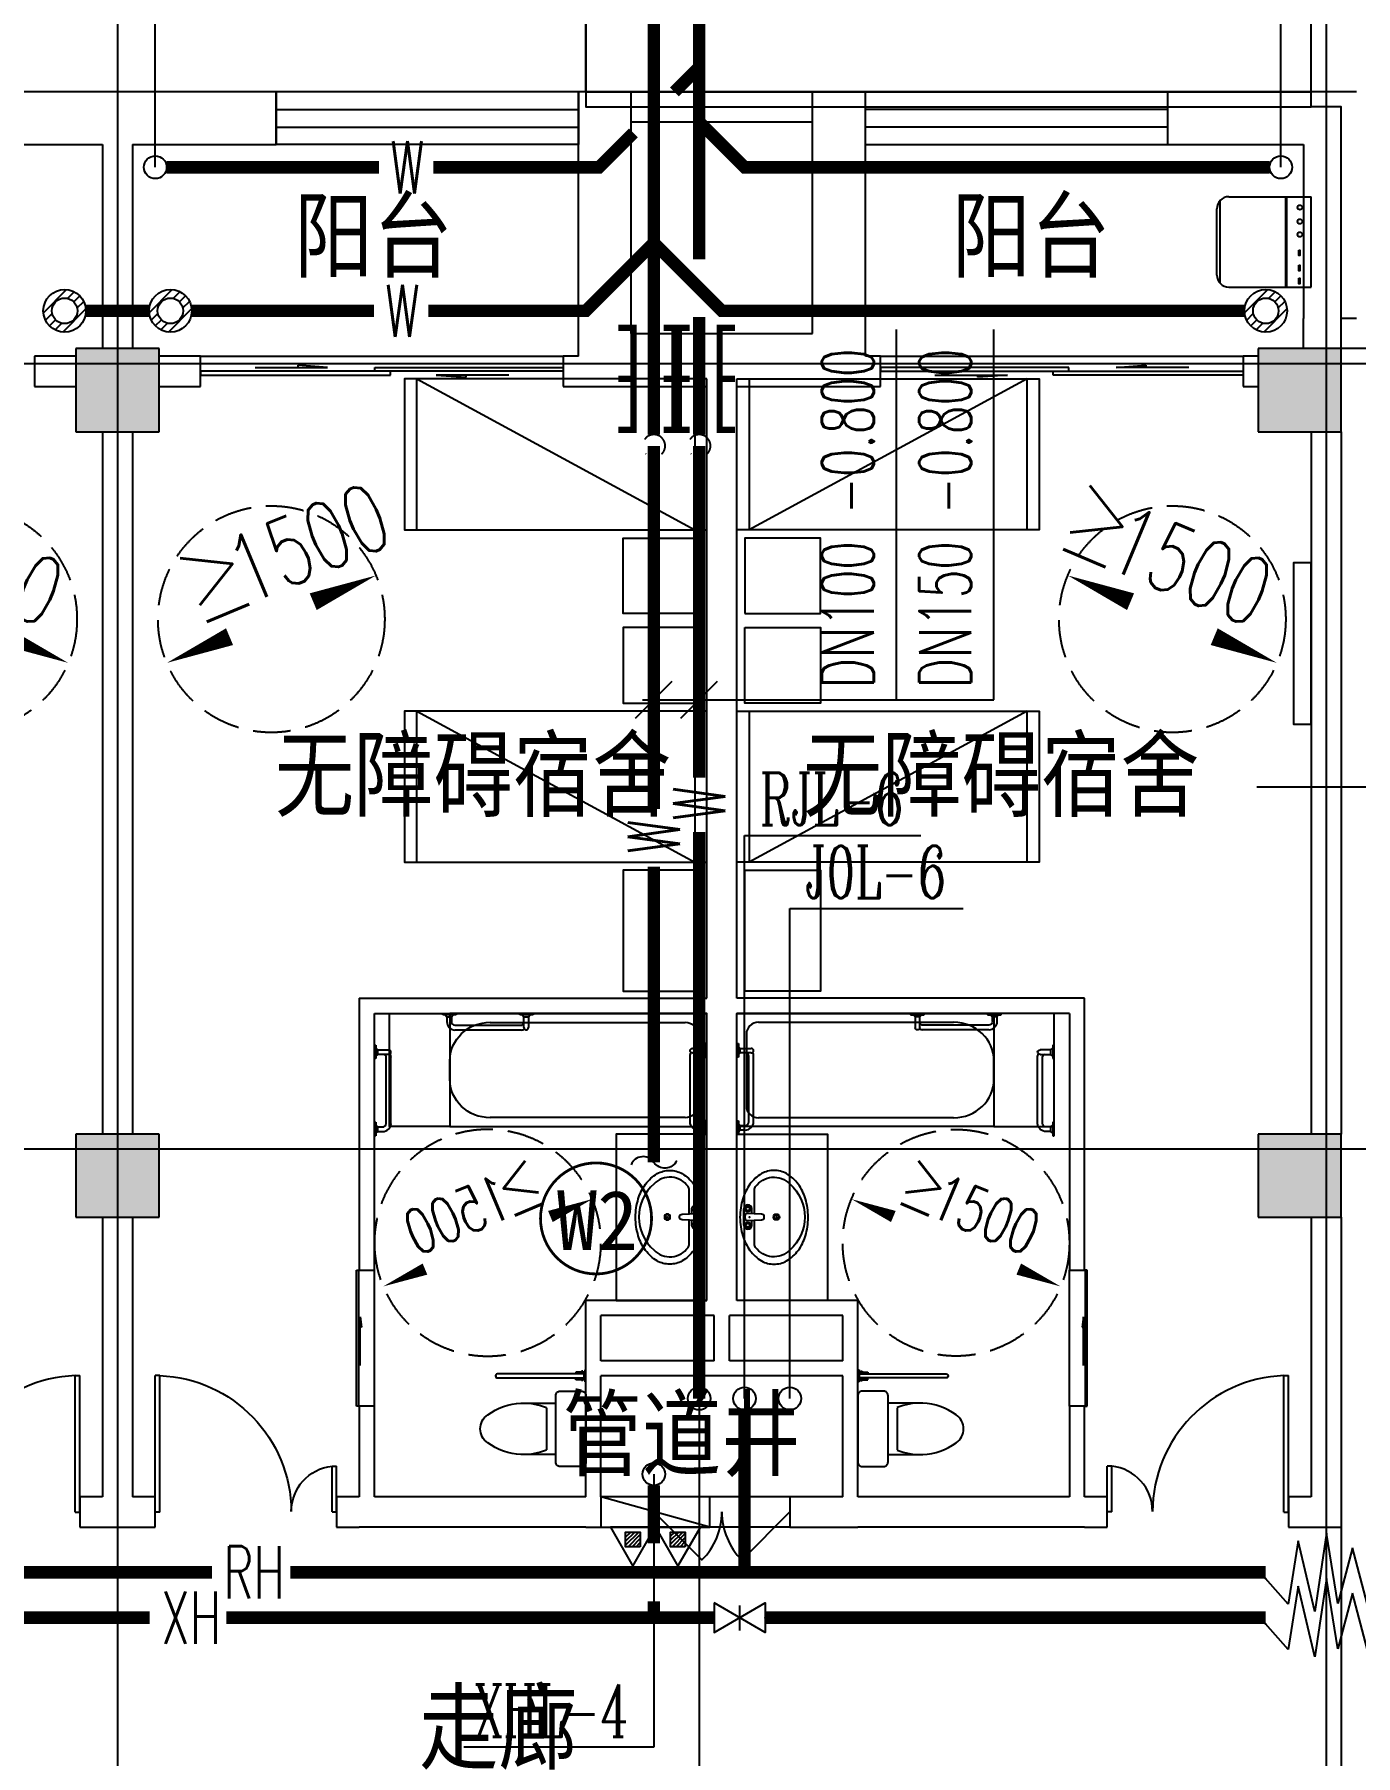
# Model space of a CAD drawing. Extents: x 0 to 2838408, y -923048 to 203859.
# Drawn here: x 2384667 to 2393411, y -200705 to -189313 of the extents above; entities that cross this region are included whole.
import ezdxf

# ---------------------------------------------------------------- set-up
doc = ezdxf.new("R2010")
doc.units = 0
doc.header["$LTSCALE"] = 1000
doc.linetypes.add('DASH', pattern=[0.35, 0.25, -0.1])
for name, color, linetype in [('A-Fixt', 81, 'Continuous'), ('CLAYER', 7, 'Continuous'), ('COLUMN', 9, 'Continuous'), ('DIM_SYMB', 3, 'Continuous'), ('DIM_污水', 3, 'Continuous'), ('DIM_消防', 3, 'Continuous'), ('DIM_热给水', 3, 'Continuous'), ('DIM_给水', 3, 'Continuous'), ('DOOR_FIRE', 4, 'Continuous'), ('DOTE', 8, 'Continuous'), ('E2-栏杆', 92, 'Continuous'), ('E2-楼梯、坡道', 52, 'Continuous'), ('EQUIP_地漏', 7, 'Continuous'), ('EQUIP_污水', 7, 'Continuous'), ('EQUIP_灭火器', 7, 'Continuous'), ('fur', 253, 'Continuous'), ('GROUND', 2, 'Continuous'), ('LVTRY', 6, 'Continuous'), ('PIPE-污水', 2, 'DASH'), ('PIPE-消防', 1, 'Continuous'), ('PIPE-热回水', 4, 'Continuous'), ('PUB_HATCH', 8, 'Continuous'), ('PUB_TEXT', 7, 'Continuous'), ('TEXT_污水', 7, 'Continuous'), ('TEXT_消防', 7, 'Continuous'), ('TEXT_热回水', 7, 'Continuous'), ('TWT_TEXT', 7, 'Continuous'), ('VALVE_污水', 7, 'Continuous'), ('VALVE_消防', 7, 'Continuous'), ('VPIPE-污水', 2, 'Continuous'), ('VPIPE-消防', 1, 'Continuous'), ('VPIPE-热给水', 5, 'Continuous'), ('VPIPE-给水', 3, 'Continuous'), ('WALL', 9, 'Continuous'), ('WINDOW', 4, 'Continuous'), ('WP_F', 1, 'Continuous'), ('XREF', 8, 'Continuous'), ('洁具', 213, 'Continuous'), ('配景', 3, 'Continuous'), ('附件', 70, 'Continuous')]:
    doc.layers.add(name, color=color, linetype=linetype)
doc.styles.add('_TCH_DIM', font='SIMPLEX', dxfattribs={"bigfont": 'GBCBIG'})
doc.styles.add('_TWT_PIPEDN', font='SIMPLEX', dxfattribs={"width": 0.8, "height": 2.3, "bigfont": 'HZTXT'})
doc.styles.add('_TWT_PIPETEXT', font='SIMPLEX', dxfattribs={"width": 0.8, "height": 2.3, "bigfont": 'HZTXT'})
doc.styles.add('_TWT_SERIAL', font='COMPLEX', dxfattribs={"width": 0.8, "height": 2.3, "bigfont": 'HZTXT'})
doc.styles.add('HZ', font='aaa等高度-单线.shx', dxfattribs={"width": 0.7, "height": 50, "bigfont": 'aaa-hztxt.shx'})
doc.styles.get("Standard").update_dxf_attribs({"font": 'geniso.shx', "bigfont": 'hztxt.shx'})
doc.styles.add('黑体', font='')
doc.styles.get('黑体').set_extended_font_data('SimHei')

# ---------------------------------------------------------------- blocks, each defined once
blk = doc.blocks.new('$TwtSys$00000546')
h = blk.add_hatch()
h.set_pattern_fill('ANSI31', color=256, scale=200, style=0)
h.set_pattern_definition([(45, (-38543.802, -6670.83), (-17.67767, 17.67767), [])])
h.paths.add_polyline_path([(-65, 174), (65, 174), (65, 44), (-65, 44)])
for points in [[(0, 344), (-198, 0), (198, 0)], [(-65, 174), (65, 174), (65, 44), (-65, 44)]]:
    blk.add_lwpolyline(points, close=True)
blk = doc.blocks.new('A$C29581A72')
at = {"layer": '附件'}
blk.add_line((750, 200), (30, 0), dxfattribs=at)
blk.add_lwpolyline([(30, 200), (750, 200), (750, 0), (30, 0), (30, 200)], dxfattribs=at)
blk.add_solid([(750, 200), (30, 0), (750, 0), (750, 200)], dxfattribs=at)
at = {"layer": 'EQUIP_灭火器', "xscale": 0.75, "yscale": -0.75, "zscale": 0.75, "rotation": 180}
for p in [(241, 200), (539, 200)]:
    blk.add_blockref('$TwtSys$00000546', p, dxfattribs=at)
at = {"style": 'HZ', "flags": 1}
for tag in ['WHAT', 'SPEC', 'UNIT']:
    blk.add_attdef(tag, (375, 0), '', height=0.001, dxfattribs=at)
blk = doc.blocks.new('A$C61295E98')
at = {"color": 3}
for p, q in [((544, 598), (0, 598)), ((0, 598), (0, 0)), ((161, 598), (161, 0)), ((170, 0), (170, 598)), ((603, 572), (603, 26)), ((624, 518), (624, 80)), ((544, 0), (0, 0))]:
    blk.add_line(p, q, dxfattribs=at)
for points in [[(82, 540), (75, 540), (75, 577), (82, 577)], [(82, 453), (75, 453), (75, 490), (82, 490)], [(82, 353), (75, 353), (75, 389), (82, 389)]]:
    blk.add_lwpolyline(points, close=True, dxfattribs=at)
for centre in [(74, 250), (74, 164), (74, 71)]:
    blk.add_circle(centre, 15.7, dxfattribs=at)
for centre, start, end in [((544, 518), 360, 90), ((544, 80), 270, 0)]:
    blk.add_arc(centre, 80, start, end, dxfattribs=at)
blk = doc.blocks.new('A$C9f263cac')
at = {"linetype": 'DASH'}
blk.add_circle((0, 0), 750, dxfattribs=at)
at = {"layer": 'DIM_SYMB'}
for points in [[(0, 0, 0, 0, 0), (-692, 289, 0, 80, 0), (-415, 174, 0, 0, 0)], [(0, 0, 0, 0, 0), (692, -289, 0, 80, 0), (415, -174, 0, 0, 0)]]:
    blk.add_lwpolyline(points, format="xyseb", dxfattribs=at)
at = {"layer": 'PUB_TEXT', "color": 7, "style": '_TCH_DIM'}
blk.add_text('≥', height=338, rotation=337.3097, dxfattribs=at).set_placement((-420, 282))
at = {"layer": 'PUB_TEXT', "color": 7, "style": '_TCH_DIM', "width": 0.705882}
blk.add_text('1500', height=297.5, rotation=337.3097, dxfattribs=at).set_placement((-193, 188))
blk = doc.blocks.new('$plan$00002936')
at = {"layer": '洁具'}
for p, q in [((-45, 0), (45, 0)), ((45, 0), (45, -10)), ((-555, 0), (-466, 0)), ((-555, -10), (-555, 0)), ((-466, -10), (-555, -10)), ((-539, -10), (-527, -22)), ((-527, -22), (-497, -22)), ((-527, -22), (-527, -53)), ((-497, -22), (-486, -10)), ((-497, -22), (-497, -53)), ((-474, -78), (-38, -78)), ((-474, -110), (-38, -110)), ((-466, 0), (-466, -10)), ((-45, -10), (-45, 0)), ((45, -10), (-45, -10)), ((-28, -10), (-17, -22)), ((-17, -22), (13, -22)), ((-17, -94), (-17, -22)), ((-2, -110), (-2, -110)), ((13, -22), (24, -10)), ((13, -22), (13, -94))]:
    blk.add_line(p, q, dxfattribs=at)
for centre, major_axis, start_param, end_param in [((-474, -53), (0, 57.3), 1.570798, 3.141592), ((-474, -53), (0, 25.2), 1.570801, 3.141589), ((-38, -53), (0, 25.2), 3.141577, 4.303054), ((-38, -53), (0, 57.3), 3.141596, 3.619177), ((-2, -94), (0, 16), 1.570785, 3.141583), ((-2, -94), (0, 16), 3.141592, 4.71239)]:
    blk.add_ellipse(centre, major_axis=major_axis, ratio=0.931835, start_param=start_param, end_param=end_param, dxfattribs=at)
blk = doc.blocks.new('$DorLib2D$00000225')
at = {"color": 0}
for p, q in [((0.475, -0.0014), (0.475, 0.7521)), ((0.475, 0.7521), (0.5, 0.7521)), ((0.5, -0.0014), (0.5, 0.7521)), ((-0.5, 0), (-0.5, 0.252)), ((-0.475, 0.252), (-0.5, 0.252)), ((-0.475, 0), (-0.475, 0.252)), ((-0.475, 0), (-0.5, 0)), ((0.475, -0.0014), (0.5, -0.0014))]:
    blk.add_line(p, q, dxfattribs=at)
for centre, radius, start, end in [((0.5046, -0.0019), 0.7546, 92.24927, 179.72377), ((-0.5008, 0.0026), 0.2508, 359.78987, 84.09744)]:
    blk.add_arc(centre, radius, start, end, dxfattribs=at)
blk = doc.blocks.new('$DorLib2D$00000116')
at = {"color": 0}
for p, q in [((-0.5, 0), (-0.146, 0.354)), ((0.5, 0), (0.146, 0.354))]:
    blk.add_line(p, q, dxfattribs=at)
for centre, start, end in [((-0.5, 0), 0, 45), ((0.5, 0), 135, 180)]:
    blk.add_arc(centre, 0.5, start, end, dxfattribs=at)
blk = doc.blocks.new('$lvtry$00000196')
at = {"color": 0}
for points in [[(219, -385, 0.106486), (289, -308, 0.130324), (310, -225, 0.130324), (289, -143, 0.106486), (219, -66, 0.084172), (123, -18, 0.073176), (0, 0, 0.073176), (-123, -18, 0.084172), (-219, -66, 0.106486), (-289, -143, 0.130324), (-310, -225, 0.130324), (-289, -308, 0.106486), (-219, -385, 0.084172), (-123, -433, 0.073176), (0, -451, 0.073176), (123, -433, 0.084172)], [(-22, -44), (-17, -142, 1), (21, -142), (26, -44, 0.493794)]]:
    blk.add_lwpolyline(points, format="xyb", close=True, dxfattribs=at)
for points in [[(-218, -329, -0.467303), (-199, -103, -0.154885), (-179, -96), (-17, -96, -0.154885)], [(21, -96), (183, -96, -0.154885), (203, -103, -0.467303), (222, -329, -0.210278), (2, -430, -0.210278), (-218, -329, -0.467303)]]:
    blk.add_lwpolyline(points, format="xyb", dxfattribs=at)
for points in [[(-52, -25), (56, -25)], [(-52, -78), (-20, -78)], [(24, -78), (56, -78)]]:
    blk.add_lwpolyline(points, dxfattribs=at)
for centre, radius in [((-52, -52), 19.4), ((-52, -52), 12.6), ((56, -52), 19.4), ((56, -52), 12.6), ((2, -241), 19.7), ((2, -241), 14.7)]:
    blk.add_circle(centre, radius, dxfattribs=at)
for centre, start, end in [((-52, -52), 90, 270), ((56, -52), 270, 90)]:
    blk.add_arc(centre, 26.5, start, end, dxfattribs=at)
for p in [(2, -62), (2, -241)]:
    blk.add_point(p, dxfattribs=at)
blk = doc.blocks.new('$plan$00002967')
at = {"layer": '洁具'}
for p, q in [((1349, -60), (134, -60)), ((59, -136), (59, -614)), ((1600, -435), (1600, -315)), ((134, -690), (1349, -690))]:
    blk.add_line(p, q, dxfattribs=at)
blk.add_lwpolyline([(0, -750), (0, 0), (1600, 0), (1600, -750)], close=True, dxfattribs=at)
for centre, major_axis, start_param, end_param in [((134, -136), (0, 76.7), 0, 1.570796), ((1349, -315), (0, 256), -1.570796, 0), ((201, -375), (0, 42.6), 1.570796326795708, 7.853981633975295), ((1349, -435), (0, 256), 3.141593, 4.712389), ((134, -614), (0, 76.7), 1.570796, 3.141593)]:
    blk.add_ellipse(centre, major_axis=major_axis, ratio=0.98237, start_param=start_param, end_param=end_param, dxfattribs=at)
blk = doc.blocks.new('$plan$00002937')
at = {"layer": '洁具'}
for p, q in [((-12, 13), (-585, 13)), ((-67, 25), (-67, 16)), ((-8, 25), (-67, 25)), ((-67, 16), (-8, 16)), ((-28, 31), (-28, 25)), ((-20, 31), (-28, 31)), ((-28, 25), (-20, 25)), ((-20, 25), (-20, 31)), ((-12, -13), (-12, 13)), ((-8, 40), (-8, -40)), ((0, 40), (-8, 40)), ((-8, 16), (-8, 25)), ((0, -40), (0, 40)), ((-585, -13), (-12, -13)), ((-67, -25), (-67, -16)), ((-67, -16), (-8, -16)), ((-8, -25), (-67, -25)), ((-28, -31), (-28, -25)), ((-28, -25), (-20, -25)), ((-20, -31), (-28, -31)), ((-20, -25), (-20, -31)), ((-8, -16), (-8, -25)), ((-8, -40), (0, -40))]:
    blk.add_line(p, q, dxfattribs=at)
blk.add_ellipse((-585, 0), major_axis=(0, -13.3), ratio=0.97507, start_param=3.141592, end_param=6.283185, dxfattribs=at)
blk = doc.blocks.new('$plan$00002826')
at = {"layer": '洁具', "color": 7}
blk.add_line((-260, -140), (-260, 140), dxfattribs=at)
at = {"layer": '洁具'}
blk.add_line((-200, 170), (-200, -170), dxfattribs=at)
blk.add_lwpolyline([(-650, 92, 0.537872), (-650, -92, 0.149947), (-430, -170), (-200, -170), (-200, -220, 0.414214), (-170, -250), (-30, -250, 0.414214), (0, -220), (0, 220, 0.414214), (-30, 250), (-170, 250, 0.414214), (-200, 220), (-200, 170), (-430, 170, 0.149947)], format="xyb", close=True, dxfattribs=at)
at = {"layer": '洁具', "color": 7}
for centre, start, end in [((-413, -227), 67.4505, 91.4725), ((-413, 227), 268.6339, 292.5495)]:
    blk.add_arc(centre, 398, start, end, dxfattribs=at)
blk = doc.blocks.new('$DorLib2D$00000129')
at = {"color": 0, "linetype": 'Continuous'}
for p, q in [((-0.5, 0.545), (-0.5, 0.687)), ((-0.5, 0.687), (0.5, 0.687)), ((0.5, 0.687), (0.5, 0.545)), ((0.5, 0.545), (-0.5, 0.545)), ((-0.5, 0.5), (-0.5, 0.545)), ((0.5, 0.5), (0.5, 0.545)), ((-0.2, 0.437), (0.158, 0.437)), ((0.08, 0.341), (0.08, 0.437)), ((0.158, 0.437), (0.08, 0.341))]:
    blk.add_line(p, q, dxfattribs=at)
blk = doc.blocks.new('$plan$00002356')
at = {"layer": 'fur'}
for p, q in [((0, -1920), (1000, -80)), ((0, -80), (1000, -80)), ((1000, -1920), (0, -1920))]:
    blk.add_line(p, q, dxfattribs=at)
blk.add_lwpolyline([(0, 0), (0, -2000), (1000, -2000), (1000, 0)], close=True, dxfattribs=at)
blk = doc.blocks.new('$WINLIB2D$00000001')
at = {"color": 0}
for points in [[(-0.5, 0.5), (-0.5, -0.5)], [(-0.5, 0.5), (0.5, 0.5)], [(0.5, -0.5), (0.5, 0.5)], [(0.5, 0.1667), (-0.5, 0.1667)], [(0.5, -0.1667), (-0.5, -0.1667)], [(-0.5, -0.5), (0.5, -0.5)]]:
    blk.add_lwpolyline(points, dxfattribs=at)
blk = doc.blocks.new('$DorLib2D$00000131')
at = {"color": 0, "linetype": 'Continuous'}
for p, q in [((0.15, 0.125), (0.2319, 0.1973)), ((0.2319, 0.1973), (0.2319, 0.125)), ((-0.5, 0.125), (-0.5, 0)), ((0.0192, 0.125), (-0.5, 0.125)), ((0.0192, 0), (0.0192, 0.125)), ((0.35, 0.125), (0.15, 0.125)), ((-0.5, 0), (0.0192, 0)), ((-0.024, 0), (0.5, 0)), ((-0.024, -0.125), (-0.024, 0)), ((0.5, 0), (0.5, -0.125)), ((-0.35, -0.125), (-0.15, -0.125)), ((-0.2319, -0.1973), (-0.2319, -0.125)), ((-0.15, -0.125), (-0.2319, -0.1973)), ((0.5, -0.125), (-0.024, -0.125))]:
    blk.add_line(p, q, dxfattribs=at)
blk = doc.blocks.new('1F1')
at = {"layer": 'PUB_HATCH'}
for points in [[(2385491.7, -191392.2), (2384941.7, -191392.2), (2384941.7, -191942.2), (2385491.7, -191942.2)], [(2393316.7, -191392.2), (2392766.7, -191392.2), (2392766.7, -191942.2), (2393316.7, -191942.2)], [(2385491.7, -196592.2), (2384941.7, -196592.2), (2384941.7, -197142.2), (2385491.7, -197142.2)], [(2393316.7, -196592.2), (2392766.7, -196592.2), (2392766.7, -197142.2), (2393316.7, -197142.2)]]:
    blk.add_hatch(color=256, dxfattribs=at).paths.add_polyline_path(points)
for points in [[(2389064.1, -193146), (2388564.1, -193146), (2388564.1, -192646), (2389064.1, -192646)], [(2389369.4, -193146), (2389869.4, -193146), (2389869.4, -192646), (2389369.4, -192646)], [(2389064.1, -193238.3), (2388564.1, -193238.3), (2388564.1, -193738.3), (2389064.1, -193738.3)], [(2389369.4, -193238.3), (2389869.4, -193238.3), (2389869.4, -193738.3), (2389369.4, -193738.3)], [(2389064.1, -194844.6), (2388564.1, -194844.6), (2388564.1, -195644.6), (2389064.1, -195644.6)], [(2389369.4, -194844.6), (2389869.4, -194844.6), (2389869.4, -195644.6), (2389369.4, -195644.6)]]:
    blk.add_lwpolyline(points, close=True)
at = {"linetype": 'DASH'}
for centre in [(2384198.5, -193183.3), (2386235, -193183.3), (2392198.5, -193183.3)]:
    blk.add_circle(centre, 750, dxfattribs=at)
at = {"layer": 'A-Fixt'}
blk.add_lwpolyline([(2393116.7, -192811), (2393000.1, -192811), (2393000.1, -193877.5), (2393116.7, -193877.5)], close=True, dxfattribs=at)
at = {"layer": 'COLUMN'}
for p, q in [((2385491.7, -191392.2), (2384941.7, -191392.2)), ((2384941.7, -191392.2), (2384941.7, -191942.2)), ((2385491.7, -191942.2), (2385491.7, -191392.2)), ((2393316.7, -191392.2), (2392766.7, -191392.2)), ((2392766.7, -191392.2), (2392766.7, -191942.2)), ((2393316.7, -191942.2), (2393316.7, -191392.2)), ((2384941.7, -191942.2), (2385491.7, -191942.2)), ((2392766.7, -191942.2), (2393316.7, -191942.2)), ((2385491.7, -196592.2), (2384941.7, -196592.2)), ((2384941.7, -196592.2), (2384941.7, -197142.2)), ((2385491.7, -197142.2), (2385491.7, -196592.2)), ((2393316.7, -196592.2), (2392766.7, -196592.2)), ((2392766.7, -196592.2), (2392766.7, -197142.2)), ((2393316.7, -197142.2), (2393316.7, -196592.2)), ((2384941.7, -197142.2), (2385491.7, -197142.2)), ((2392766.7, -197142.2), (2393316.7, -197142.2))]:
    blk.add_line(p, q, dxfattribs=at)
at = {"layer": 'DIM_SYMB'}
for points in [[(2386235, -193183.3, 0, 0, 0), (2386926.9, -192894, 0, 120, 0), (2386511.8, -193067.5, 0, 0, 0)], [(2392198.5, -193183.3, 0, 0, 0), (2391506.6, -192894, 0, 120, 0), (2391921.7, -193067.5, 0, 0, 0)], [(2384198.5, -193183.3, 0, 0, 0), (2384890.5, -193472.6, 0, 120, 0), (2384475.3, -193299, 0, 0, 0)], [(2386235, -193183.3, 0, 0, 0), (2385543, -193472.6, 0, 120, 0), (2385958.2, -193299, 0, 0, 0)], [(2392198.5, -193183.3, 0, 0, 0), (2392890.5, -193472.6, 0, 120, 0), (2392475.3, -193299, 0, 0, 0)]]:
    blk.add_lwpolyline(points, format="xyseb", dxfattribs=at)
at = {"layer": 'DOOR_FIRE'}
for p, q in [((2389666.7, -198992.2), (2388766.7, -198992.2)), ((2389666.7, -199192.2), (2388766.7, -199192.2))]:
    blk.add_line(p, q, dxfattribs=at)
at = {"layer": 'DOTE'}
for p, q in [((2385216.7, -187892.2), (2385216.7, -271092.2)), ((2393216.7, -187892.2), (2393216.7, -271092.2)), ((2453916.7, -191492.2), (2343216.7, -191492.2)), ((2392758.5, -194292.2), (2405723.1, -194292.2)), ((2453916.7, -196692.2), (2343216.7, -196692.2))]:
    blk.add_line(p, q, dxfattribs=at)
at = {"layer": 'E2-栏杆'}
for points in [[(2388616.7, -189792.2), (2389816.7, -189792.2)], [(2388616.7, -189892.2), (2389816.7, -189892.2)]]:
    blk.add_lwpolyline(points, dxfattribs=at)
at = {"layer": 'E2-楼梯、坡道'}
for points in [[(2393316.7, -191392.2), (2393316.7, -189792.2), (2393116.7, -189792.2), (2393116.7, -188292.2), (2404816.7, -188292.2), (2404816.7, -189792.2), (2404576.7, -189792.2), (2404566.7, -191392.2)], [(2393116.7, -188392.2), (2388316.7, -188392.2), (2388316.7, -189692.2), (2393116.7, -189692.2)], [(2388316.7, -189692.2), (2388316.7, -189792.2), (2393116.7, -189792.2), (2393116.7, -189692.2)]]:
    blk.add_lwpolyline(points, close=True, dxfattribs=at)
at = {"layer": 'fur'}
blk.add_line((2393316.7, -199192.2), (2393316.7, -201392.2), dxfattribs=at)
at = {"layer": 'GROUND'}
for q in [(2388316.7, -188492.2), (2344916.7, -189692.2)]:
    blk.add_line((2388316.7, -189692.2), q, dxfattribs=at)
at = {"layer": 'LVTRY'}
for points in [[(2389116.7, -197692.2), (2389116.7, -196592.2), (2388516.7, -196592.2), (2388516.7, -197692.2)], [(2389316.7, -197692.2), (2389316.7, -196592.2), (2389916.7, -196592.2), (2389916.7, -197692.2)]]:
    blk.add_lwpolyline(points, close=True, dxfattribs=at)
at = {"layer": 'WALL'}
for p, q in [((2385216.7, -189692.2), (2384166.7, -189692.2)), ((2386266.7, -189692.2), (2385216.7, -189692.2)), ((2386266.7, -190042.2), (2386266.7, -189692.2)), ((2388616.7, -189692.2), (2388266.7, -189692.2)), ((2388266.7, -189692.2), (2388266.7, -190042.2)), ((2388616.7, -191292.2), (2388616.7, -189692.2)), ((2390166.7, -189692.2), (2389816.7, -189692.2)), ((2389816.7, -191292.2), (2389816.7, -189692.2)), ((2390166.7, -190042.2), (2390166.7, -189692.2)), ((2393416.7, -189692.2), (2392166.7, -189692.2)), ((2392166.7, -189692.2), (2392166.7, -190042.2)), ((2384166.7, -190042.2), (2385116.7, -190042.2)), ((2385116.7, -190042.2), (2385116.7, -191392.2)), ((2385316.7, -190042.2), (2386266.7, -190042.2)), ((2385316.7, -190042.2), (2385316.7, -191392.2)), ((2388266.7, -191442.2), (2388266.7, -190042.2)), ((2390166.7, -191442.2), (2390166.7, -190042.2)), ((2392166.7, -190042.2), (2393066.7, -190042.2)), ((2393066.7, -190042.2), (2393066.7, -191192.2)), ((2393066.7, -191392.2), (2393066.7, -191192.2)), ((2393316.7, -191392.2), (2393316.7, -191192.2)), ((2393416.7, -191192.2), (2393316.7, -191192.2)), ((2388616.7, -191292.2), (2389216.7, -191292.2)), ((2389216.7, -191292.2), (2389816.7, -191292.2)), ((2384941.7, -191442.2), (2384666.7, -191442.2)), ((2384666.7, -191442.2), (2384666.7, -191642.2)), ((2385766.7, -191442.2), (2385491.7, -191442.2)), ((2385766.7, -191642.2), (2385766.7, -191442.2)), ((2388266.7, -191442.2), (2388166.7, -191442.2)), ((2388166.7, -191442.2), (2388166.7, -191642.2)), ((2390266.7, -191442.2), (2390166.7, -191442.2)), ((2390266.7, -191642.2), (2390266.7, -191442.2)), ((2392766.7, -191442.2), (2392666.7, -191442.2)), ((2392666.7, -191442.2), (2392666.7, -191642.2)), ((2384666.7, -191642.2), (2384941.7, -191642.2)), ((2385491.7, -191642.2), (2385766.7, -191642.2)), ((2388166.7, -191642.2), (2388516.7, -191642.2)), ((2388516.7, -191642.2), (2389116.7, -191642.2)), ((2389116.7, -195692.2), (2389116.7, -191642.2)), ((2389316.7, -195692.2), (2389316.7, -191642.2)), ((2389316.7, -191642.2), (2389916.7, -191642.2)), ((2389916.7, -191642.2), (2390266.7, -191642.2)), ((2392666.7, -191642.2), (2392766.7, -191642.2)), ((2385116.7, -191942.2), (2385116.7, -196592.2)), ((2385316.7, -191942.2), (2385316.7, -196592.2)), ((2393116.7, -191942.2), (2393116.7, -196592.2)), ((2393316.7, -191942.2), (2393316.7, -196592.2)), ((2386816.7, -195692.2), (2389116.7, -195692.2)), ((2386816.7, -195692.2), (2386816.7, -197492.2)), ((2391616.7, -195692.2), (2389316.7, -195692.2)), ((2391616.7, -197492.2), (2391616.7, -195692.2)), ((2386916.7, -195792.2), (2389116.7, -195792.2)), ((2386916.7, -197492.2), (2386916.7, -195792.2)), ((2389116.7, -197692.2), (2389116.7, -195792.2)), ((2389316.7, -197692.2), (2389316.7, -195792.2)), ((2391516.7, -195792.2), (2389316.7, -195792.2)), ((2391516.7, -195792.2), (2391516.7, -197492.2)), ((2385116.7, -197142.2), (2385116.7, -198992.2)), ((2385316.7, -197142.2), (2385316.7, -198992.2)), ((2393116.7, -197142.2), (2393116.7, -198992.2)), ((2393316.7, -197142.2), (2393316.7, -199192.2)), ((2386816.7, -197492.2), (2386916.7, -197492.2)), ((2391516.7, -197492.2), (2391616.7, -197492.2)), ((2389116.7, -197692.2), (2388316.7, -197692.2)), ((2388316.7, -198192.2), (2388316.7, -197692.2)), ((2390116.7, -197692.2), (2389316.7, -197692.2)), ((2390116.7, -198192.2), (2390116.7, -197692.2)), ((2389166.7, -197792.2), (2388416.7, -197792.2)), ((2388416.7, -198092.2), (2388416.7, -197792.2)), ((2389166.7, -198092.2), (2389166.7, -197792.2)), ((2390016.7, -197792.2), (2389266.7, -197792.2)), ((2389266.7, -198092.2), (2389266.7, -197792.2)), ((2390016.7, -198092.2), (2390016.7, -197792.2)), ((2389166.7, -198092.2), (2388416.7, -198092.2)), ((2390016.7, -198092.2), (2389266.7, -198092.2)), ((2388316.7, -198992.2), (2388316.7, -198192.2)), ((2389216.7, -198192.2), (2388416.7, -198192.2)), ((2388416.7, -198992.2), (2388416.7, -198192.2)), ((2390016.7, -198192.2), (2389216.7, -198192.2)), ((2390016.7, -198992.2), (2390016.7, -198192.2)), ((2390116.7, -198992.2), (2390116.7, -198192.2)), ((2386916.7, -198392.2), (2386816.7, -198392.2)), ((2386816.7, -198392.2), (2386816.7, -198992.2)), ((2386916.7, -198992.2), (2386916.7, -198392.2)), ((2391616.7, -198392.2), (2391516.7, -198392.2)), ((2391516.7, -198392.2), (2391516.7, -198992.2)), ((2391616.7, -198992.2), (2391616.7, -198392.2)), ((2385116.7, -198992.2), (2384966.7, -198992.2)), ((2384966.7, -198992.2), (2384966.7, -199192.2)), ((2385466.7, -198992.2), (2385316.7, -198992.2)), ((2385466.7, -199192.2), (2385466.7, -198992.2)), ((2386816.7, -198992.2), (2386666.7, -198992.2)), ((2386666.7, -198992.2), (2386666.7, -199192.2)), ((2388316.7, -198992.2), (2386916.7, -198992.2)), ((2388766.7, -198992.2), (2388416.7, -198992.2)), ((2388766.7, -199192.2), (2388766.7, -198992.2)), ((2390016.7, -198992.2), (2389666.7, -198992.2)), ((2389666.7, -198992.2), (2389666.7, -199192.2)), ((2391516.7, -198992.2), (2390116.7, -198992.2)), ((2391766.7, -198992.2), (2391616.7, -198992.2)), ((2391766.7, -199192.2), (2391766.7, -198992.2)), ((2393116.7, -198992.2), (2392966.7, -198992.2)), ((2392966.7, -198992.2), (2392966.7, -199192.2)), ((2384966.7, -199192.2), (2385216.7, -199192.2)), ((2385216.7, -199192.2), (2385466.7, -199192.2)), ((2386666.7, -199192.2), (2386816.7, -199192.2)), ((2388316.7, -199192.2), (2386816.7, -199192.2)), ((2388316.7, -199192.2), (2388766.7, -199192.2)), ((2389666.7, -199192.2), (2390116.7, -199192.2)), ((2391616.7, -199192.2), (2390116.7, -199192.2)), ((2391616.7, -199192.2), (2391766.7, -199192.2)), ((2392966.7, -199192.2), (2393316.7, -199192.2))]:
    blk.add_line(p, q, dxfattribs=at)
at = {"layer": 'WINDOW'}
for p, q in [((2385766.7, -191442.2), (2388166.7, -191442.2)), ((2390266.7, -191442.2), (2392666.7, -191442.2)), ((2386916.7, -198392.2), (2386916.7, -197492.2)), ((2391516.7, -198392.2), (2391516.7, -197492.2))]:
    blk.add_line(p, q, dxfattribs=at)
at = {"layer": '洁具'}
for points in [[(2387416.7, -196542.2), (2387016.7, -196542.2), (2387016.7, -195792.2), (2387416.7, -195792.2)], [(2391016.7, -196542.2), (2391416.7, -196542.2), (2391416.7, -195792.2), (2391016.7, -195792.2)]]:
    blk.add_lwpolyline(points, close=True, dxfattribs=at)
for name, p, rotation in [('$plan$00002356', (2389116.7, -191592.2), 270), ('$plan$00002356', (2389116.7, -193792.2), 270), ('$plan$00002936', (2386916.7, -196046.8), 90), ('$plan$00002936', (2389316.7, -196037), 90), ('$plan$00002826', (2390116.7, -198542.2), 180)]:
    blk.add_blockref(name, p, dxfattribs=dict(rotation=rotation))
at = {"yscale": -1}
for name, p, rotation in [('$plan$00002356', (2389316.7, -191592.2), 270), ('$plan$00002356', (2389316.7, -193792.2), 270), ('$plan$00002936', (2390509.7, -195792.2), 180), ('$plan$00002936', (2389116.7, -196037), 90), ('$plan$00002936', (2391416.7, -196046.8), 90), ('$plan$00002937', (2390116.7, -198192.2), 179.9999999999999)]:
    blk.add_blockref(name, p, dxfattribs=dict(at, rotation=rotation))
for name, p in [('$plan$00002936', (2387923.8, -195792.2)), ('A$C9f263cac', (2390766.7, -197310.8)), ('$plan$00002937', (2388316.7, -198192.2))]:
    blk.add_blockref(name, p)
at = {"xscale": 1.062551725044816, "yscale": -1.000000000000066, "rotation": 180}
blk.add_blockref('$plan$00002967', (2389116.7, -195792.2), dxfattribs=at)
for name, p, xscale in [('$plan$00002967', (2389316.7, -195792.2), 1.062551725044816), ('A$C9f263cac', (2387666.7, -197310.8), -1)]:
    blk.add_blockref(name, p, dxfattribs=dict(xscale=xscale))
at = {"yscale": -1}
blk.add_blockref('$plan$00002826', (2388316.7, -198542.2), dxfattribs=at)
at = {"layer": 'DOOR_FIRE', "xscale": 900, "yscale": 900, "zscale": 200, "rotation": 180}
blk.add_blockref('$DorLib2D$00000116', (2389216.7, -199092.2), dxfattribs=at)
at = {"layer": 'LVTRY', "yscale": -1, "rotation": 90}
blk.add_blockref('$lvtry$00000196', (2389096.7, -197142.2), dxfattribs=at)
at = {"layer": 'LVTRY', "rotation": 90}
blk.add_blockref('$lvtry$00000196', (2389336.7, -197142.2), dxfattribs=at)
at = {"layer": 'WINDOW'}
for name, p, xscale, yscale, zscale in [('$WINLIB2D$00000001', (2387266.7, -189867.2), -2000, -350, -2000), ('$WINLIB2D$00000001', (2391166.7, -189867.2), 2000, -350, 2000), ('$DorLib2D$00000131', (2386966.7, -191542.2), -2400, 200, -2400), ('$DorLib2D$00000131', (2391466.7, -191542.2), 2400, 200, 2400), ('$DorLib2D$00000225', (2384366.7, -199092.2), 1200, 1200, 1200)]:
    blk.add_blockref(name, p, dxfattribs=dict(at, xscale=xscale, yscale=yscale, zscale=zscale))
for name, p, xscale, yscale, zscale, rotation in [('$DorLib2D$00000129', (2386866.7, -197942.2), 900, 100, 900, 90), ('$DorLib2D$00000129', (2391566.7, -197942.2), 900, -100, 900, 90), ('$DorLib2D$00000225', (2386066.7, -199092.2), 1200, -1200, 1200, 180), ('$DorLib2D$00000225', (2392366.7, -199092.2), -1200, -1200, -1200, 180)]:
    blk.add_blockref(name, p, dxfattribs=dict(at, xscale=xscale, yscale=yscale, zscale=zscale, rotation=rotation))
at = {"layer": '配景', "color": 252, "rotation": 180}
blk.add_blockref('A$C61295E98', (2393116.7, -190387.1), dxfattribs=at)
at = {"layer": 'CLAYER'}
blk.add_text('管道井', height=525, dxfattribs=at).set_placement((2388162.7, -198855.2))
at = {"layer": 'PUB_TEXT'}
for s, p in [('阳台', (2386384.5, -190924.1)), ('阳台', (2390737.8, -190924.1)), ('无障碍宿舍', (2386258.5, -194491.9)), ('无障碍宿舍', (2389753.7, -194491.9)), ('走廊', (2387212.7, -200797.2))]:
    blk.add_text(s, height=525, dxfattribs=at).set_placement(p)
at = {"layer": 'PUB_TEXT', "color": 7, "style": '_TCH_DIM'}
for rotation, p in [(337.3097, (2391396.2, -192687.4)), (22.6903, (2385728.4, -193234.7))]:
    blk.add_text('≥', height=506.4, rotation=rotation, dxfattribs=at).set_placement(p)
at = {"layer": 'PUB_TEXT', "color": 7, "style": '_TCH_DIM', "width": 0.705882}
for rotation, p in [(22.6903, (2386068.5, -193092.5)), (337.3097, (2383736.3, -192829.6)), (337.3097, (2391736.3, -192829.6))]:
    blk.add_text('1500', height=446.25, rotation=rotation, dxfattribs=at).set_placement(p)
blk = doc.blocks.new('$VALVE$00000547')
at = {"const_width": 30}
for points in [[(0, 100), (-250, 100), (-250, 175)], [(0, 100), (0, 175)], [(0, 100), (250, 100), (250, 175)], [(-250, -175), (-250, -100), (0, -100)], [(0, -175), (0, -100)], [(250, -175), (250, -100), (0, -100)]]:
    blk.add_lwpolyline(points, dxfattribs=at)
blk = doc.blocks.new('$TwtSys$00000132')
at = {"elevation": 0}
blk.add_lwpolyline([(6.9, -100.6, -0.575183), (0.2, 0, 0.604745), (-10.9, 100.6, 16.924828)], format="xyb", dxfattribs=at)
blk = doc.blocks.new('$VALVE$00000546')
for p, q in [((-371, -30.1), (-282.4, 187.1)), ((-282.4, 187.1), (-270.9, -152.6)), ((17, -152.6), (72.4, 191.4)), ((72.4, 191.4), (130.7, -191.4)), ((-127, -152.6), (-54.9, 120.6)), ((-54.9, 120.6), (17, -152.6)), ((130.7, -191.4), (210.8, 153.8)), ((210.8, 153.8), (260.6, -155.7)), ((-270.9, -152.6), (-182.7, 65.5)), ((-182.7, 65.5), (-127, -152.6)), ((260.6, -155.7), (371, -30.1))]:
    blk.add_line(p, q)
for p in [(-371, -30.1), (371, -30.1)]:
    blk.add_point(p)
blk = doc.blocks.new('$TwtSys$00000543')
for p, q in [((-93.6, -8.5), (8.5, 93.6)), ((12.5, 55), (41.7, 84.2)), ((-8.5, -93.6), (93.6, 8.5)), ((39.9, 39.9), (66.5, 66.5)), ((55, 12.5), (84.2, 41.7)), ((-84.2, -41.7), (-55, -12.5)), ((-66.5, -66.5), (-39.9, -39.9)), ((-41.7, -84.2), (-12.5, -55))]:
    blk.add_line(p, q)
for radius in [94, 56.4]:
    blk.add_circle((0, 0), radius)
blk = doc.blocks.new('$VALVE$00000296')
for points in [[(-125, 72.2), (-125, -72.2), (125, 72.2), (125, -72.2), (-125, 72.2)], [(0, 60.2), (0, -63.6)]]:
    blk.add_lwpolyline(points)
for p in [(-125, 0), (125, 0)]:
    blk.add_point(p)

msp = doc.modelspace()

# ---------------------------------------------------------------- hatches: boundary and pattern name
at = {"layer": 'PIPE-污水'}
for points in [[(2388403.3, -190192.2), (2388403.3, -190233.4), (2388420.4, -190233.4)], [(2389366.7, -190192.2), (2389337.6, -190221.4), (2389349.7, -190233.4)], [(2389366.7, -190192.2), (2389366.7, -190233.4), (2389349.7, -190233.4)], [(2388316.7, -191142.2), (2388316.7, -191183.4), (2388333.8, -191183.4)], [(2388316.7, -191142.2), (2388345.9, -191171.4), (2388333.8, -191183.4)], [(2389216.7, -191142.2), (2389187.6, -191171.4), (2389199.7, -191183.4)], [(2389216.7, -191142.2), (2389216.7, -191183.4), (2389199.7, -191183.4)]]:
    msp.add_hatch(color=256, dxfattribs=at).paths.add_polyline_path(points)
at = {"layer": 'PIPE-污水', "linetype": 'ByBlock'}
msp.add_hatch(color=256, dxfattribs=at).paths.add_polyline_path([(2388403.3, -190192.2), (2388432.5, -190221.4), (2388420.4, -190233.4)])

# ---------------------------------------------------------------- linework, layer by layer
at = {"layer": 'DIM_污水', "linetype": 'ByBlock'}
for p, q in [((2385466.7, -190192.2), (2385466.7, -188954)), ((2392916.7, -190192.2), (2392916.7, -188954))]:
    msp.add_line(p, q, dxfattribs=at)
at = {"layer": 'DIM_污水'}
for p, q in [((2390372.7, -193716), (2390372.7, -191264.8)), ((2391017.7, -193716), (2391017.7, -191264.8)), ((2388644.8, -193838), (2388888.7, -193594)), ((2388944.8, -193838), (2389188.7, -193594)), ((2388691.7, -193716), (2390372.7, -193716)), ((2390372.7, -193716), (2391017.7, -193716)), ((2389066.7, -198342.2, -800), (2389066.7, -201146.6))]:
    msp.add_line(p, q, dxfattribs=at)
at = {"layer": 'DIM_消防'}
for p, q in [((2388766.7, -198842.2), (2388766.7, -200649.4)), ((2388766.7, -200649.4), (2387509.5, -200649.4))]:
    msp.add_line(p, q, dxfattribs=at)
at = {"layer": 'DIM_消防', "const_width": 18.4, "elevation": 0}
msp.add_lwpolyline([(2388751.4, -197149.6, 1), (2388016.4, -197149.6, 1)], format="xyb", close=True, dxfattribs=at)
at = {"layer": 'DIM_热给水'}
for p, q in [((2389366.7, -198342.2), (2389366.7, -194614.9)), ((2389366.7, -194614.9), (2390534, -194614.9))]:
    msp.add_line(p, q, dxfattribs=at)
at = {"layer": 'DIM_给水'}
for p, q in [((2389666.7, -198342.2), (2389666.7, -195097.9)), ((2389666.7, -195097.9), (2390814.2, -195097.9))]:
    msp.add_line(p, q, dxfattribs=at)
at = {"layer": 'PIPE-污水', "ltscale": 1.5, "const_width": 82.5}
for points in [[(2389066.7, -189892.2), (2389066.7, -187883.8)], [(2388766.7, -190692.2), (2388766.7, -188174.9)], [(2389066.7, -190800.9), (2389066.7, -189892.2)], [(2389366.7, -190192.2), (2389066.7, -189892.2)], [(2386946.5, -190192.2), (2385541.7, -190192.2)], [(2388403.3, -190192.2), (2387306.8, -190192.2)], [(2389366.7, -190192.2), (2392841.7, -190192.2)], [(2388316.7, -191142.2), (2388766.7, -190692.2)], [(2388766.7, -191961.3), (2388766.7, -190692.2)], [(2388766.7, -190692.2), (2389216.7, -191142.2)], [(2385425.7, -191142.2), (2385007.7, -191142.2)], [(2386914.1, -191142.2), (2385707.7, -191142.2)], [(2388316.7, -191142.2), (2387274.3, -191142.2)], [(2389066.7, -191961.3), (2389066.7, -191183.4)], [(2392675.7, -191142.2), (2389216.7, -191142.2)], [(2388766.7, -194440.7), (2388766.7, -192036.3)], [(2389066.7, -194231.7), (2389066.7, -192036.3)], [(2389066.7, -198342.2), (2389066.7, -194592)], [(2388766.7, -196778.6), (2388766.7, -194822.1)]]:
    msp.add_lwpolyline(points, dxfattribs=at)
at = {"layer": 'PIPE-污水', "linetype": 'ByBlock', "ltscale": 1.5, "const_width": 82.5}
for points in [[(2388902, -189693.5), (2389066.7, -189528.7)], [(2388403.3, -190192.2), (2388631.5, -189964)]]:
    msp.add_lwpolyline(points, dxfattribs=at)
at = {"layer": 'PIPE-污水'}
for centre in [(2388766.7, -192036.3), (2389066.7, -192036.3)]:
    msp.add_arc(centre, 75, 315, 225, dxfattribs=at)
at = {"layer": 'PIPE-消防', "ltscale": 1.5, "const_width": 82.5}
for points in [[(2388766.7, -198917.2), (2388766.7, -199300.9)], [(2388766.7, -199683.4), (2388766.7, -199792.2)], [(2385430.1, -199792.2), (2381468.7, -199792.2)], [(2388766.7, -199792.2), (2385937.6, -199792.2)], [(2389165.7, -199792.2), (2388766.7, -199792.2)], [(2392815.9, -199792.2), (2389503.2, -199792.2)]]:
    msp.add_lwpolyline(points, dxfattribs=at)
at = {"layer": 'PIPE-热回水', "ltscale": 1.5, "const_width": 82.5}
for points in [[(2389366.7, -198417.2), (2389366.7, -199492.2)], [(2385841.8, -199492.2), (2381366.7, -199492.2)], [(2389366.7, -199492.2), (2386359.8, -199492.2)], [(2392815.9, -199492.2), (2389366.7, -199492.2)]]:
    msp.add_lwpolyline(points, dxfattribs=at)
at = {"layer": 'VPIPE-污水'}
for centre in [(2385466.7, -190192.2), (2392916.7, -190192.2), (2392916.7, -190192.2), (2389066.7, -198342.2)]:
    msp.add_circle(centre, 75, dxfattribs=at)
at = {"layer": 'VPIPE-消防'}
msp.add_circle((2388766.7, -198842.2), 75, dxfattribs=at)
at = {"layer": 'VPIPE-热给水'}
msp.add_circle((2389366.7, -198342.2), 75, dxfattribs=at)
at = {"layer": 'VPIPE-给水'}
msp.add_circle((2389666.7, -198342.2), 75, dxfattribs=at)

# ---------------------------------------------------------------- block references
at = {"layer": 'EQUIP_地漏', "linetype": 'ByBlock', "xscale": 1.5, "yscale": 1.5, "zscale": 1.5}
for p in [(2384866.7, -191142.2), (2385566.7, -191142.2), (2392816.7, -191142.2)]:
    msp.add_blockref('$TwtSys$00000543', p, dxfattribs=at)
at = {"layer": 'EQUIP_污水', "xscale": 1.5, "yscale": 1.5, "zscale": 1.5, "rotation": 90}
msp.add_blockref('$TwtSys$00000132', (2388766.7, -196778.6), dxfattribs=at)
at = {"layer": 'VALVE_污水', "xscale": 1.35, "yscale": 1.35, "zscale": 1.35, "rotation": 90}
for p in [(2388766.7, -191592.2), (2389066.7, -191592.2)]:
    msp.add_blockref('$VALVE$00000547', p, dxfattribs=at)
at = {"layer": 'VALVE_消防', "xscale": 1.35, "yscale": -1.35, "zscale": 1.35}
for p, rotation in [((2393316.7, -199492.2), 179.9999999999999), ((2393316.7, -199792.2), 180)]:
    msp.add_blockref('$VALVE$00000546', p, dxfattribs=dict(at, rotation=rotation))
at = {"layer": 'VALVE_消防', "linetype": 'ByBlock', "xscale": -1.35, "yscale": -1.35, "zscale": 1.35, "rotation": 180}
msp.add_blockref('$VALVE$00000296', (2389334.5, -199792.2), dxfattribs=at)
at = {"layer": 'WP_F', "xscale": -1, "rotation": 180}
msp.add_blockref('A$C29581A72', (2388386.7, -198992.2), dxfattribs=at)
at = {"layer": 'XREF'}
msp.add_blockref('1F1', (0, 0), dxfattribs=at)

# ---------------------------------------------------------------- texts
at = {"layer": 'DIM_污水', "color": 7, "style": '_TWT_PIPEDN', "width": 0.64}
for s, p in [('-0.800', (2390222.7, -192488.8)), ('-0.800', (2390867.7, -192488.8)), ('DN100', (2390222.7, -193641)), ('DN150', (2390867.7, -193641))]:
    msp.add_text(s, height=345, rotation=90, dxfattribs=at).set_placement(p)
at = {"layer": 'DIM_消防', "color": 7, "style": '_TWT_SERIAL', "width": 0.64}
msp.add_text('XHL-4', height=345, dxfattribs=at).set_placement((2387578.5, -200580.4))
at = {"layer": 'DIM_热给水', "color": 7, "style": '_TWT_SERIAL', "width": 0.64}
msp.add_text('RJL-6', height=345, dxfattribs=at).set_placement((2389466.1, -194545.9))
at = {"layer": 'DIM_给水', "color": 7, "style": '_TWT_SERIAL', "width": 0.64}
msp.add_text('J0L-6', height=345, dxfattribs=at).set_placement((2389767.3, -195028.9))
at = {"layer": 'TEXT_污水', "linetype": 'ByBlock', "style": '_TWT_PIPETEXT', "width": 0.64}
for p in [(2387021.5, -190364.7), (2386989.1, -191314.7)]:
    msp.add_text('W', height=345, dxfattribs=at).set_placement(p)
at = {"layer": 'TEXT_污水', "style": '_TWT_PIPETEXT', "width": 0.64}
for p in [(2389239.2, -194517), (2388939.2, -194736.5)]:
    msp.add_text('W', height=345, rotation=90, dxfattribs=at).set_placement(p)
at = {"layer": 'TEXT_消防', "linetype": 'ByBlock', "style": '_TWT_PIPETEXT', "width": 0.64}
msp.add_text('XH', height=345, dxfattribs=at).set_placement((2385505.1, -199964.7))
at = {"layer": 'TEXT_热回水', "linetype": 'ByBlock', "style": '_TWT_PIPETEXT', "width": 0.64}
msp.add_text('RH', height=345, dxfattribs=at).set_placement((2385916.8, -199664.7))
at = {"layer": 'TWT_TEXT', "style": '黑体'}
msp.add_text('W2', height=394.3, dxfattribs=at).set_placement((2388124.2, -197358.5))

doc.saveas('drawing.dxf')
